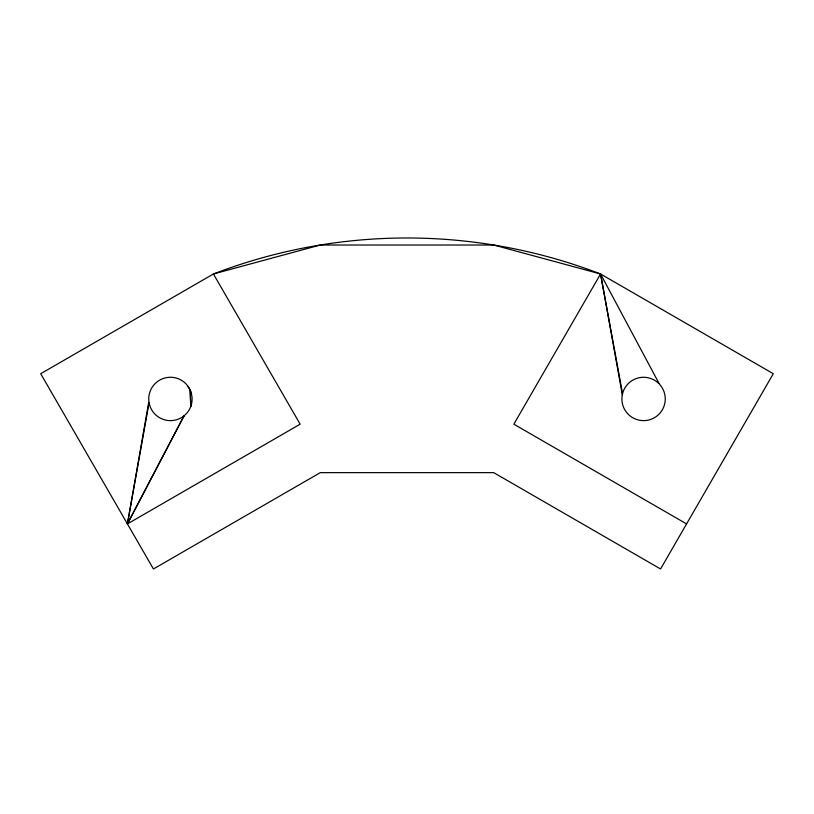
<?xml version="1.0" encoding="UTF-8"?>
<svg xmlns="http://www.w3.org/2000/svg" width="814" height="814" viewBox="0 0 814 814"><rect width="100%" height="100%" fill="white"/><g stroke="black" fill="none" stroke-linecap="round" stroke-linejoin="round"><path stroke-width="1.22" d="M658.689 383.414L657.854 382.641A21.683 21.683 0 0 0 649.989 378.245L647.791 377.686A21.683 21.683 0 0 0 638.776 377.808L636.589 378.429A21.683 21.683 0 0 0 628.846 383.038L627.268 384.666A21.683 21.683 0 0 0 622.863 392.531L622.303 394.729A21.683 21.683 0 0 0 622.435 403.744L623.046 405.932A21.683 21.683 0 0 0 627.665 413.675L629.283 415.262A21.683 21.683 0 0 0 637.159 419.658L639.356 420.217A21.683 21.683 0 0 0 648.371 420.095L650.549 419.475A21.683 21.683 0 0 0 658.302 414.865L659.879 413.237A21.683 21.683 0 0 0 664.285 405.372L664.835 403.174A21.683 21.683 0 0 0 664.712 394.159L664.102 391.972A21.683 21.683 0 0 0 659.482 384.228L600.569 273.982L493.722 245.024L320.278 245.024L213.431 273.982L40.7 373.718L153.439 568.976L320.278 472.649L493.722 472.649L660.561 568.976L773.3 373.718L600.569 273.982A538.502 538.502 0 0 0 213.431 273.982L300.152 424.186L127.422 523.921L148.881 401.333A21.683 21.683 0 0 1 149.776 392.358L150.58 390.232A21.683 21.683 0 0 1 155.84 382.916L157.59 381.481A21.683 21.683 0 0 1 165.812 377.767L168.05 377.401A21.683 21.683 0 0 1 177.025 378.296L179.141 379.1A21.683 21.683 0 0 1 186.467 384.361L190.191 390.028L191.982 396.571A21.683 21.683 0 0 1 191.076 405.545L190.283 407.661A21.683 21.683 0 0 1 185.022 414.987L183.262 416.422A21.683 21.683 0 0 1 175.051 420.136L172.802 420.502A21.683 21.683 0 0 1 163.838 419.607L161.711 418.803A21.683 21.683 0 0 1 154.395 413.543L152.951 411.782A21.683 21.683 0 0 1 149.247 403.571L149.033 402.452M184.157 415.73L127.422 523.921L149.094 402.676M127.422 523.921L183.964 415.852M622.557 393.62L600.569 273.982L513.848 424.186L686.578 523.921M600.569 273.982L622.303 394.729M190.761 406.389L190.191 390.028L190.71 406.613M187.902 386.121A21.683 21.683 0 0 1 191.616 394.332"/></g></svg>
